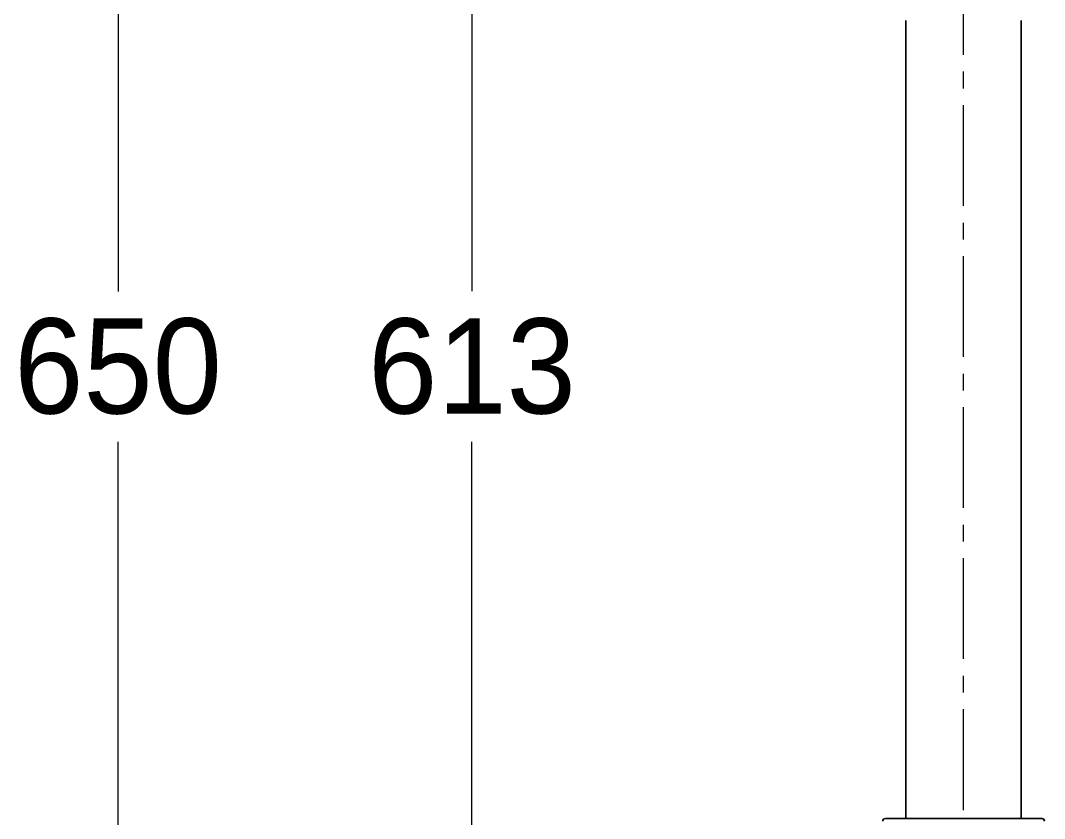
# Model space of a CAD drawing. Header units: millimetres. Extents: x 14 to 1202, y 28 to 1708.
# Drawn here: x 725.5 to 919.2, y 682.3 to 833.3 of the extents above; entities that cross this region are included whole.
import ezdxf

# ---------------------------------------------------------------- set-up
doc = ezdxf.new("R2010")
doc.units = ezdxf.units.MM
doc.linetypes.add('CENTER2', pattern=[28.575, 19.05, -3.175, 3.175, -3.175])
doc.styles.add('GOGO', font='Gulim.ttf', dxfattribs={"height": 3})
doc.dimstyles.new('기밴테크', dxfattribs={"dimtxt": 3, "dimasz": 3, "dimexe": 1.25, "dimexo": 0.625, "dimgap": 0.6, "dimtad": 1, "dimtih": 1, "dimtoh": 1, "dimdec": 1, "dimlunit": 6, "dimtxsty": 'GOGO', "dimcen": 0, "dimclrd": 3, "dimclre": 3, "dimclrt": 4, "dimadec": 0, "dimazin": 0, "dimtfac": 1, "dimtdec": 1, "dimtmove": 0, "dimatfit": 3, "dimfxl": 1, "dimlwd": 13, "dimlwe": 13, "dimarcsym": 0})

# ---------------------------------------------------------------- blocks, each defined once
blk = doc.blocks.new('*D8')
at = {"color": 3, "lineweight": 13, "transparency": 16777216}
for p, q in [((877.87, 1074.34), (798.88, 1074.34)), ((810.88, 1054.34), (810.88, 782.09)), ((810.88, 481.34), (810.88, 753.59)), ((877.87, 461.34), (798.88, 461.34))]:
    blk.add_line(p, q, dxfattribs=at)
at = {"color": 3, "transparency": 16777216}
for points in [[(807.55, 1054.34), (814.22, 1054.34), (810.88, 1074.34)], [(807.55, 481.34), (814.22, 481.34), (810.88, 461.34)]]:
    blk.add_solid(points, dxfattribs=at)
at = {"layer": 'Defpoints', "color": 0, "transparency": 16777216}
for p in [(882.87, 1074.34), (810.88, 461.34), (882.87, 461.34)]:
    blk.add_point(p, dxfattribs=at)
at = {"color": 4, "transparency": 16777216, "insert": (810.88, 767.84), "char_height": 3, "attachment_point": 5, "style": 'GOGO'}
blk.add_mtext('{\\H6x;613}', dxfattribs=at)
blk = doc.blocks.new('*D9')
at = {"color": 3, "lineweight": 13, "transparency": 16777216}
for p, q in [((877.87, 1092.94), (731.94, 1092.94)), ((743.94, 1072.94), (743.94, 782.07)), ((743.94, 462.74), (743.94, 753.61)), ((877.87, 442.74), (731.94, 442.74))]:
    blk.add_line(p, q, dxfattribs=at)
at = {"color": 3, "transparency": 16777216}
for points in [[(740.61, 1072.94), (747.27, 1072.94), (743.94, 1092.94)], [(740.61, 462.74), (747.27, 462.74), (743.94, 442.74)]]:
    blk.add_solid(points, dxfattribs=at)
at = {"layer": 'Defpoints', "color": 0, "transparency": 16777216}
for p in [(882.87, 1092.94), (743.94, 442.74), (882.87, 442.74)]:
    blk.add_point(p, dxfattribs=at)
at = {"color": 4, "transparency": 16777216, "insert": (743.94, 767.84), "char_height": 3, "attachment_point": 5, "style": 'GOGO'}
blk.add_mtext('{\\H6x;650}', dxfattribs=at)

msp = doc.modelspace()

# ---------------------------------------------------------------- linework, layer by layer
at = {"color": 1, "linetype": 'CENTER2', "lineweight": 18}
msp.add_line((903.85, 398.2), (903.85, 1137.52), dxfattribs=at)
at = {"lineweight": 25}
for p, q in [((892.95, 833.33), (892.95, 682.34)), ((914.75, 682.34), (914.75, 833.33)), ((918.65, 682.34), (889.05, 682.34))]:
    msp.add_line(p, q, dxfattribs=at)
for centre, start, end in [((889.05, 681.84), 90, 180), ((918.65, 681.84), 0, 90)]:
    msp.add_arc(centre, 0.5, start, end, dxfattribs=at)

# ---------------------------------------------------------------- dimensions: what is measured, and where the dimension line sits
for base, p1, p2, text, picture, middle in [((743.94, 442.74), (882.87, 1092.94), (882.87, 442.74), '{\\H6x;650}', '*D9', (743.94, 767.84)), ((810.88, 461.34), (882.87, 1074.34), (882.87, 461.34), '{\\H6x;<>}', '*D8', (810.88, 767.84))]:
    dim = msp.add_linear_dim(base=base, p1=p1, p2=p2, angle=90, text=text, dimstyle='기밴테크', override={"dimasz": 20, "dimexe": 12, "dimexo": 5, "dimgap": 5})
    dim.commit()
    dim.dimension.update_dxf_attribs({"geometry": picture, "text_midpoint": middle})

doc.saveas('drawing.dxf')
